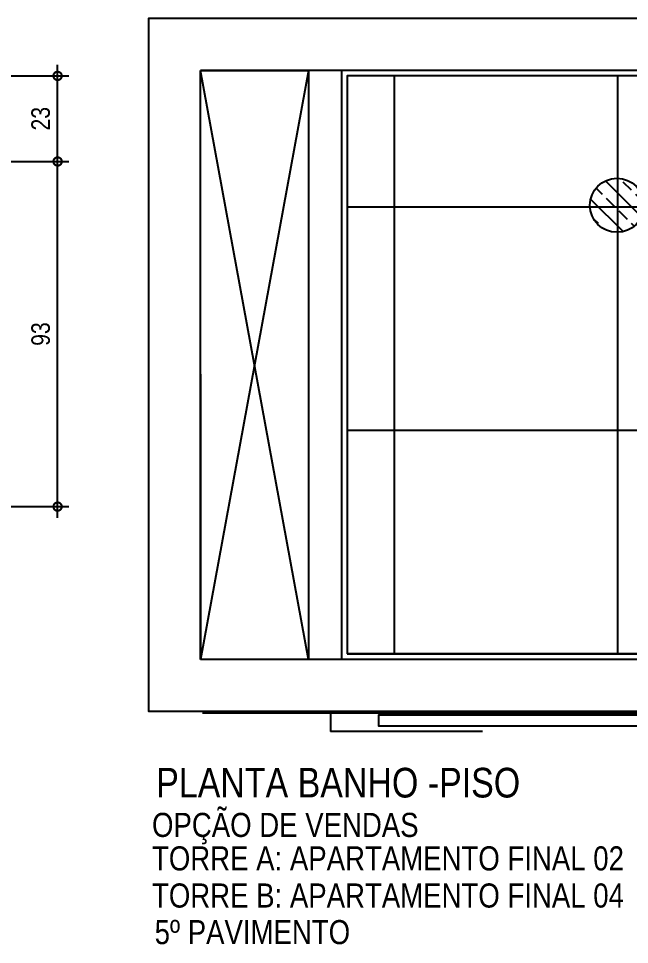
# Model space of a CAD drawing. Header units: metres. Extents: x 3 to 168, y -142 to 28.
# Drawn here: x 86.736 to 88.386, y -97.1 to -94.601 of the extents above; entities that cross this region are included whole.
import ezdxf

# ---------------------------------------------------------------- set-up
doc = ezdxf.new("R2010")
doc.units = ezdxf.units.M
doc.linetypes.add('DASHEDX2', pattern=[1.5, 1, -0.5])
for name, color, linetype in [('ARQ-ALV ACAB', 4, 'Continuous'), ('ARQ-ALV OSSO', 5, 'Continuous'), ('ARQ-AUX1', 1, 'Continuous'), ('ARQ-AUX2', 2, 'Continuous'), ('ARQ-CAX', 1, 'Continuous'), ('ARQ-CERÂMICA', 7, 'Continuous'), ('ARQ-DIM', 2, 'Continuous'), ('ARQ-PRJ', 7, 'DASHEDX2'), ('ARQ-TXT', 2, 'Continuous')]:
    doc.layers.add(name, color=color, linetype=linetype)
doc.styles.add('Adesa', font='ARIALN.TTF')
doc.dimstyles.new('ADESA 1-0025', dxfattribs={"dimtxt": 0.05, "dimasz": 0.045, "dimexe": 0.03, "dimexo": 0.04, "dimgap": 0.02, "dimtad": 1, "dimtoh": 1, "dimdec": 0, "dimlfac": 100, "dimzin": 4, "dimtxsty": 'Adesa', "dimblk": 'DOTSMALL', "dimcen": 1, "dimdle": 0.03, "dimclrd": 1, "dimclre": 1, "dimclrt": 256, "dimazin": 1, "dimtm": 1e-09, "dimtfac": 1, "dimtdec": 0, "dimtix": 1, "dimtmove": 2, "dimatfit": 0, "dimldrblk": 'DOTSMALL', "dimfxl": 0.8, "dimtvp": 2, "dimtolj": 1, "dimtzin": 0, "dimarcsym": 0})

# ---------------------------------------------------------------- blocks, each defined once
blk = doc.blocks.new('_DotSmall')
at = {"color": 0, "linetype": 'ByBlock', "const_width": 0.5}
blk.add_lwpolyline([(-0.0625, 0, 1), (0.0625, 0, 1)], format="xyb", close=True, dxfattribs=at)
blk = doc.blocks.new('*D395')
at = {"layer": 'ARQ-DIM', "color": 1, "lineweight": -2, "transparency": 16777216}
for p, q in [((86.8415, -95.9484), (86.8415, -94.9568)), ((86.5998, -94.9868), (86.8715, -94.9868)), ((86.6003, -95.9184), (86.8715, -95.9184))]:
    blk.add_line(p, q, dxfattribs=at)
at = {"layer": 'Defpoints', "color": 0, "transparency": 16777216}
for p in [(86.5598, -94.9868, -0.0002), (86.8415, -94.9868), (86.5603, -95.9184, -0.0002)]:
    blk.add_point(p, dxfattribs=at)
at = {"layer": 'ARQ-DIM', "color": 1, "lineweight": -2, "transparency": 16777216, "xscale": 0.045, "yscale": 0.045, "zscale": 0.045}
for p, rotation in [((86.8415, -94.9868), 90), ((86.8415, -95.9184), 270)]:
    blk.add_blockref('_DotSmall', p, dxfattribs=dict(at, rotation=rotation))
at = {"layer": 'ARQ-DIM', "transparency": 16777216, "insert": (86.796, -95.4526), "char_height": 0.05, "attachment_point": 5, "rotation": 90, "style": 'Adesa'}
blk.add_mtext('\\A1;93', dxfattribs=at)
blk = doc.blocks.new('*D396')
at = {"layer": 'ARQ-DIM', "color": 1, "lineweight": -2, "transparency": 16777216}
for p, q in [((86.8415, -95.0168), (86.8415, -94.7258)), ((86.6003, -94.7558), (86.8715, -94.7558)), ((86.5998, -94.9868), (86.8715, -94.9868))]:
    blk.add_line(p, q, dxfattribs=at)
at = {"layer": 'Defpoints', "color": 0, "transparency": 16777216}
for p in [(86.5603, -94.7558, -0.0001), (86.8415, -94.7558), (86.5598, -94.9868, -0.0002)]:
    blk.add_point(p, dxfattribs=at)
at = {"layer": 'ARQ-DIM', "color": 1, "lineweight": -2, "transparency": 16777216, "xscale": 0.045, "yscale": 0.045, "zscale": 0.045}
for p, rotation in [((86.8415, -94.7558), 90), ((86.8415, -94.9868), 270)]:
    blk.add_blockref('_DotSmall', p, dxfattribs=dict(at, rotation=rotation))
at = {"layer": 'ARQ-DIM', "transparency": 16777216, "insert": (86.796, -94.8713), "char_height": 0.05, "attachment_point": 5, "rotation": 90, "style": 'Adesa'}
blk.add_mtext('\\A1;23', dxfattribs=at)
blk = doc.blocks.new('A$C3DDA30F3')
for points in [[(0.03, 0.22), (0, 0.22), (0, 0.21), (0.03, 0.21)], [(0.01, 0.21), (0, 0.21), (0, 0.17), (0.01, 0.17)], [(0.83, 0.205), (1.78, 0.205), (1.78, 0.175), (0.83, 0.175)], [(0, 0.17), (0.03, 0.17), (0.03, 0.01), (0, 0.01)], [(0.93, 0.17), (0.96, 0.17), (0.96, 0.01), (0.93, 0.01)]]:
    blk.add_lwpolyline(points, close=True)
at = {"layer": 'ARQ-PRJ'}
for points in [[(0, 0.22), (1.91, 0.22)], [(1.91, 0.17), (1.91, 0.17), (1.91, 0.22)]]:
    blk.add_lwpolyline(points, dxfattribs=at)
blk = doc.blocks.new('PL RALO')
at = {"layer": 'ARQ-AUX2'}
h = blk.add_hatch(dxfattribs=at)
h.set_pattern_fill('BRASS', color=8, scale=0.01, angle=315)
h.set_pattern_definition([(315, (-278.116365, 1040.018154), (0.0449012806, 0.0449012806), []), (315, (-278.093914, 1040.040605), (0.0449012806, 0.0449012806), [0.03175, -0.015875])])
edge = h.paths.add_edge_path()
edge.add_arc((0, 0), 0.0729, 270, 630)
blk.add_circle((0, 0), 0.0729, dxfattribs=at)
blk = doc.blocks.new('AREAS MOLHADAS')
at = {"layer": 'ARQ-CERÂMICA'}
h = blk.add_hatch(dxfattribs=at)
h.set_pattern_fill('NET', color=256, scale=0.19)
h.set_pattern_definition([(0, (90.1635, -96.31593), (0, 0.60325), []), (90, (90.1635, -96.31593), (-0.60325, 4e-17), [])])
h.paths.add_polyline_path([(88.9722, -95.3254), (88.6085, -95.3254), (88.6085, -95.6892), (88.9722, -95.6892)], flags=0)
h.paths.add_polyline_path([(90.1635, -94.7559), (87.6234, -94.7559), (87.6234, -96.3159), (88.5284, -96.3158), (88.5584, -96.3158), (89.4584, -96.3159), (89.4884, -96.3159), (90.1635, -96.3159)])
h.paths.add_polyline_path([(88.6085, -95.3254), (88.7904, -95.2204), (88.9722, -95.3254), (89.0772, -95.5073), (88.9722, -95.6892), (88.7904, -95.7942), (88.6085, -95.6892), (88.5035, -95.5073)], flags=16)
h.paths.add_polyline_path([(88.7508, -95.321), (88.8148, -95.321), (88.8148, -95.2457), (88.7508, -95.2457)], flags=8)
h.paths.add_polyline_path([(88.525, -95.5428), (88.5888, -95.5428), (88.5888, -95.4678), (88.525, -95.4678)], flags=8)
h.paths.add_polyline_path([(88.9775, -95.5404), (89.0414, -95.5404), (89.0414, -95.4651), (88.9775, -95.4651)], flags=8)
h.paths.add_polyline_path([(88.7506, -95.7698), (88.815, -95.7698), (88.815, -95.6932), (88.7506, -95.6932)], flags=8)
at = {"layer": 'ARQ-ALV ACAB'}
blk.add_line((88.5284, -96.4758, 0), (87.2323, -96.4759, 0), dxfattribs=at)
at = {"layer": 'ARQ-ALV ACAB', "elevation": 0}
for points in [[(89.4884, -96.3159), (90.1635, -96.3159), (90.1635, -94.7559), (87.6234, -94.7559), (87.6234, -96.3159)], [(88.5284, -96.3158), (87.6234, -96.3159)]]:
    blk.add_lwpolyline(points, dxfattribs=at)
at = {"layer": 'ARQ-ALV OSSO'}
for p, q in [((87.2273, -96.3309, 0), (87.2273, -94.7412, 0)), ((87.2273, -94.7412, 0), (87.5185, -94.7412, 0)), ((87.5185, -94.7412, 0), (87.5185, -96.3309, 0)), ((87.6084, -94.7409, 0), (87.6084, -96.3309, 0)), ((87.5185, -96.3309, 0), (87.2273, -96.3309, 0))]:
    blk.add_line(p, q, dxfattribs=at)
at = {"layer": 'ARQ-ALV OSSO', "elevation": 0}
for points in [[(90.3185, -94.6009), (87.0873, -94.6009), (87.0873, -96.4709), (88.5234, -96.4708)], [(87.2273, -94.7423), (87.2273, -94.7409)], [(90.1785, -94.7409), (87.2277, -94.7409)], [(87.6084, -94.7409), (87.6084, -94.7412)], [(87.2273, -95.5609), (87.2273, -96.3309)], [(88.5234, -96.3308), (87.2273, -96.3309)]]:
    blk.add_lwpolyline(points, dxfattribs=at)
at = {"layer": 'ARQ-ALV OSSO'}
blk.add_lwpolyline([(87.5185, -94.7409), (87.5185, -94.7412)], dxfattribs=at)
at = {"layer": 'ARQ-AUX1', "elevation": 0}
for points in [[(87.5185, -94.7409), (87.2273, -96.3309)], [(87.5185, -96.3309), (87.2273, -94.7409)]]:
    blk.add_lwpolyline(points, dxfattribs=at)
at = {"layer": 'ARQ-CAX', "rotation": 179.9933788427209}
blk.add_blockref('A$C3DDA30F3', (89.4884, -96.3059, 0), dxfattribs=at)
at = {"layer": 'ARQ-CERÂMICA'}
blk.add_blockref('PL RALO', (88.3517, -95.1051), dxfattribs=at)
at = {"layer": 'ARQ-TXT', "ltscale": 0.5, "style": 'Adesa'}
blk.add_text('PLANTA BANHO -PISO', height=0.08, dxfattribs=at).set_placement((87.1078, -96.7035, 0))
at = {"layer": 'ARQ-TXT', "style": 'Adesa'}
for s, p in [('OPÇÃO DE VENDAS', (87.0964, -96.81, 217.9394)), ('TORRE A: APARTAMENTO FINAL 02', (87.0964, -96.9004, 217.9394)), ('TORRE B: APARTAMENTO FINAL 04 ', (87.0964, -97.0006, 217.9394)), ('5º PAVIMENTO', (87.1036, -97.0994, 326.909))]:
    blk.add_text(s, height=0.065, dxfattribs=at).set_placement(p)
at = {"layer": 'ARQ-DIM'}
for base, p1, p2, picture, middle in [((86.8415, -94.7558, 0.0001), (86.5598, -94.9868, -0.0001), (86.5603, -94.7558, 0), '*D396', (86.796, -94.8713, 0.0001)), ((86.8415, -94.9868, 0.0001), (86.5603, -95.9184, -0.0001), (86.5598, -94.9868, -0.0001), '*D395', (86.796, -95.4526, 0.0001))]:
    dim = blk.add_linear_dim(base=base, p1=p1, p2=p2, angle=270, dimstyle='ADESA 1-0025', dxfattribs=at)
    dim.commit()
    dim.dimension.update_dxf_attribs({"geometry": picture, "text_midpoint": middle})

msp = doc.modelspace()

# ---------------------------------------------------------------- block references
msp.add_blockref('AREAS MOLHADAS', (0, 0))

doc.saveas('drawing.dxf')
